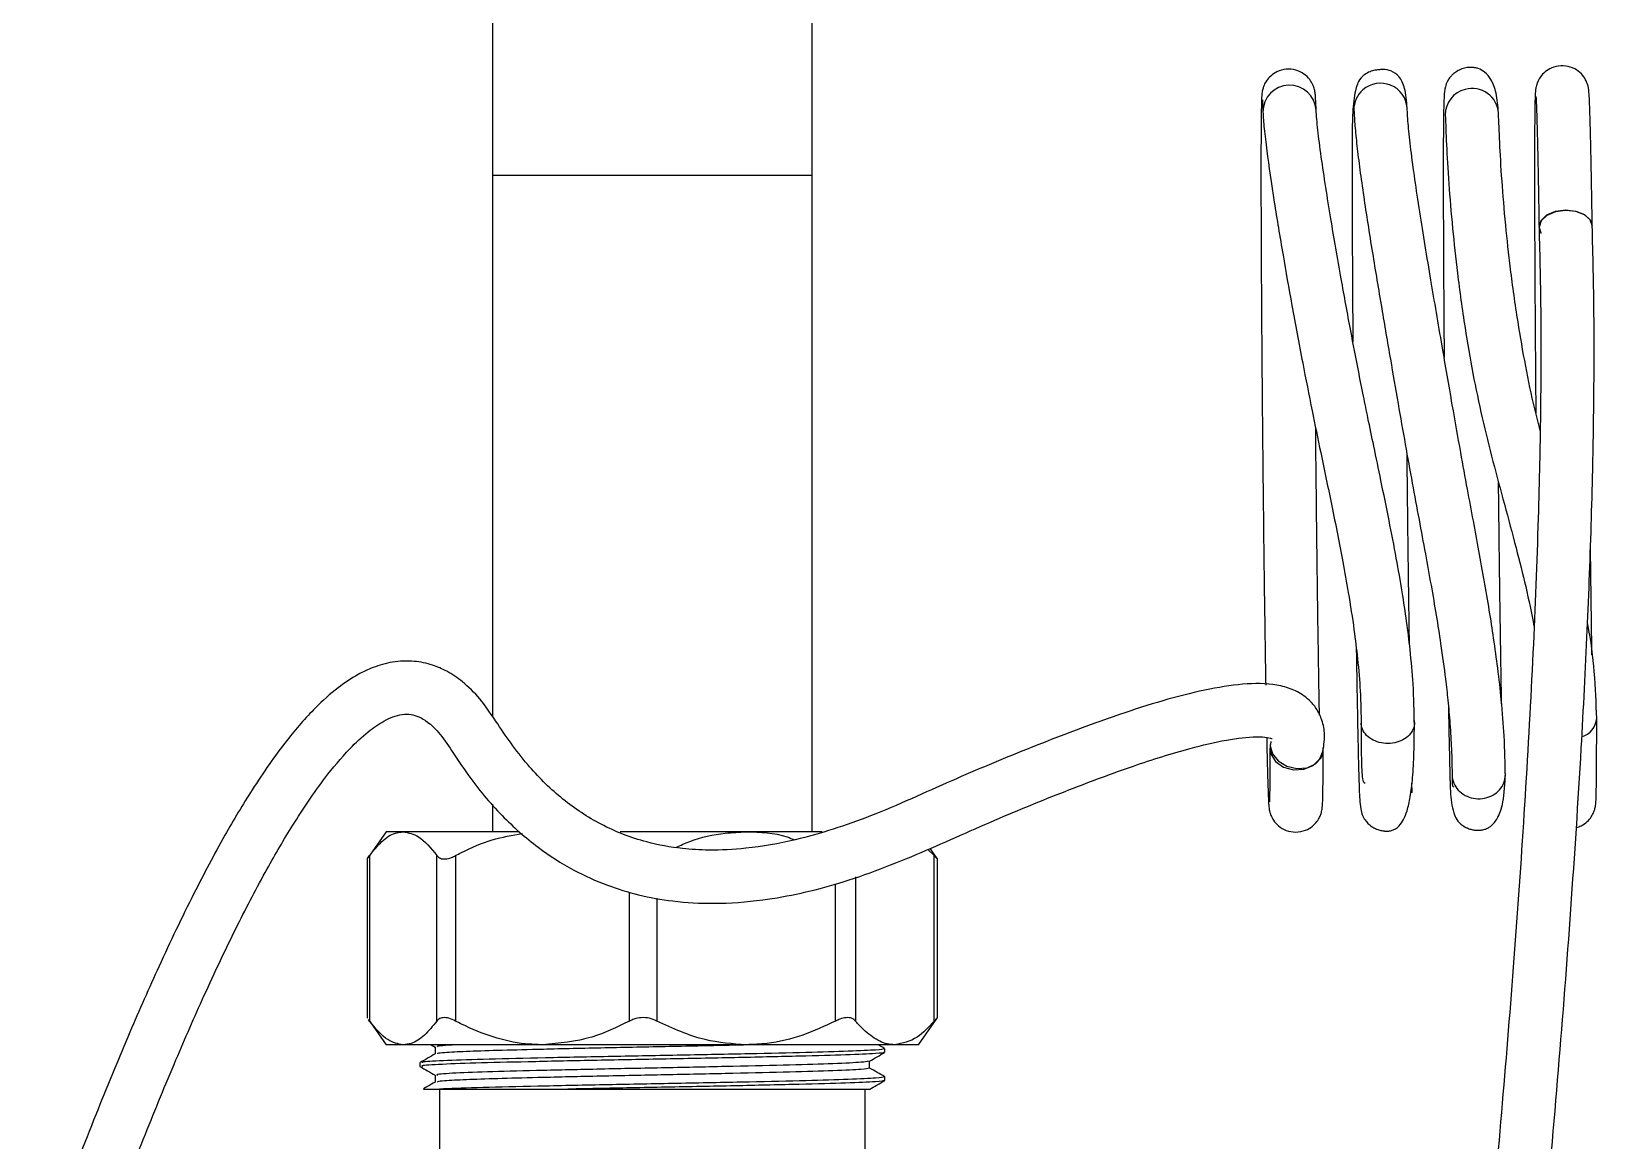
# Model space of a CAD drawing. Extents: x 75 to 2075, y 25 to 1460.
# Drawn here: x 591 to 701.3, y 1041.4 to 1119.6 of the extents above; entities that cross this region are included whole.
import ezdxf

# ---------------------------------------------------------------- set-up
doc = ezdxf.new("R2010")
doc.units = 0
doc.header["$LTSCALE"] = 5
doc.linetypes.add('SLD-KATı', pattern=[0])
doc.layers.get('0').update_dxf_attribs({"linetype": 'CONTINUOUS'})

msp = doc.modelspace()

# ---------------------------------------------------------------- linework, layer by layer
at = {"color": 7, "linetype": 'SLD-KATı'}
for p, q in [((623.502, 1129.006), (623.502, 1109.417)), ((646.002, 1109.417), (646.002, 1129.006)), ((690.611, 1113.675), (690.6, 1113.681)), ((623.502, 1109.417), (623.502, 1071.265)), ((646.002, 1063.167), (646.002, 1109.417)), ((623.502, 1065.117), (623.502, 1063.167)), ((616.002, 1063.167), (614.738, 1061.361)), ((617.206, 1063.167), (616.002, 1063.167)), ((625.373, 1063.167), (617.206, 1063.167)), ((641.363, 1063.167), (632.495, 1063.167)), ((646.715, 1063.167), (641.363, 1063.167)), ((654.152, 1061.92), (654.609, 1061.493)), ((654.766, 1061.361), (654.323, 1061.995)), ((614.673, 1061.262), (614.673, 1050.059)), ((614.833, 1061.493), (614.833, 1049.84)), ((619.58, 1049.84), (619.58, 1061.493)), ((620.888, 1061.493), (620.888, 1049.84)), ((654.609, 1049.84), (654.609, 1061.493)), ((654.832, 1050.059), (654.832, 1061.262)), ((614.699, 1050.03), (614.688, 1050.059)), ((614.751, 1049.954), (616.002, 1048.167)), ((614.833, 1049.84), (614.753, 1049.954)), ((653.502, 1048.167), (654.753, 1049.954)), ((617.206, 1048.167), (616.002, 1048.167)), ((627.02, 1048.167), (617.206, 1048.167)), ((619.174, 1048.167), (619.452, 1048.006)), ((619.452, 1048.013), (619.452, 1047.521)), ((641.363, 1048.167), (627.02, 1048.167)), ((651.834, 1048.167), (641.363, 1048.167)), ((651.119, 1047.897), (650.652, 1048.167)), ((651.127, 1047.64), (651.127, 1047.887)), ((653.502, 1048.167), (651.834, 1048.167)), ((618.377, 1046.895), (618.377, 1046.647)), ((650.053, 1046.523), (650.053, 1047.014)), ((619.452, 1046.029), (619.452, 1045.536)), ((651.127, 1045.655), (651.127, 1045.903)), ((619.752, 1045.042), (619.752, 1036.252)), ((619.759, 1045.042), (628.806, 1045.042)), ((649.752, 1036.292), (649.752, 1045.042))]:
    msp.add_line(p, q, dxfattribs=at)
at = {"color": 8, "linetype": 'SLD-KATı'}
for p, q in [((623.502, 1109.417), (625.987, 1109.417)), ((625.987, 1109.417), (646.002, 1109.417)), ((649.058, 1059.989), (649.058, 1049.84)), ((633.152, 1049.84), (633.152, 1058.927)), ((635.064, 1058.5), (635.064, 1049.84)), ((647.662, 1049.84), (647.662, 1059.503))]:
    msp.add_line(p, q, dxfattribs=at)
at = {"color": 7, "linetype": 'SLD-KATı', "flags": 128}
for points in [[(697.359, 1105.328), (697.345, 1105.349), (697.202, 1105.793), (697.345, 1106.241), (697.752, 1106.624), (698.36, 1106.882), (699.077, 1106.978)], [(700.951, 1105.871), (700.809, 1106.276), (700.403, 1106.633), (699.795, 1106.865), (699.078, 1106.936), (698.361, 1106.836), (697.752, 1106.58), (697.346, 1106.208), (697.203, 1105.775), (697.203, 1105.749)], [(699.077, 1106.978), (699.795, 1106.897), (700.403, 1106.65), (700.809, 1106.275), (700.952, 1105.842)], [(678.312, 1069.478), (678.266, 1069.277), (678.321, 1068.666)], [(678.306, 1069.528), (678.272, 1069.235), (678.424, 1068.666), (678.834, 1068.162), (679.442, 1067.797), (680.154, 1067.629), (680.862, 1067.683), (681.458, 1067.95), (681.852, 1068.39), (681.956, 1068.67)], [(678.321, 1068.666), (678.651, 1068.119), (679.205, 1067.719), (679.9, 1067.526), (680.63, 1067.572), (681.283, 1067.847), (681.76, 1068.311), (681.989, 1068.893), (682.003, 1069.085)]]:
    msp.add_lwpolyline(points, dxfattribs=at)
at = {"color": 8, "linetype": 'SLD-KATı'}
for centre, radius, start, end in [((679.631, 1113.894), 1.876, 3.46431, 180.38411), ((686.041, 1114.029), 1.876, 4.13343, 131.36589), ((685.934, 1114.077), 1.77, 129.81278, 182.34102), ((692.39, 1113.707), 1.79, 102.63483, 180.85958), ((692.512, 1113.687), 1.84, 3.23824, 106.20393), ((699.808, 1071.267), 1.459, 286.64654, 355.46596)]:
    msp.add_arc(centre, radius, start, end, dxfattribs=at)
at = {"color": 7, "linetype": 'SLD-KATı'}
for points, knots in [([(681.503, 1114.018), (681.497, 1114.172), (681.479, 1114.628), (681.462, 1114.948), (681.436, 1115.195), (681.415, 1115.342), (681.371, 1115.537), (681.269, 1115.825), (681.047, 1116.204), (680.644, 1116.593), (680.064, 1116.87), (679.386, 1116.931), (678.768, 1116.758), (678.308, 1116.446), (678.011, 1116.106), (677.84, 1115.79), (677.756, 1115.551), (677.715, 1115.383), (677.69, 1115.232), (677.674, 1115.077), (677.658, 1114.82), (677.643, 1114.305), (677.629, 1113.312), (677.62, 1111.963), (677.616, 1110.246), (677.617, 1108.217), (677.623, 1105.904), (677.634, 1103.342), (677.649, 1100.571), (677.67, 1097.634), (677.694, 1094.577), (677.722, 1091.447), (677.754, 1088.296), (677.788, 1085.17), (677.825, 1082.123), (677.864, 1079.194), (677.903, 1076.458), (677.933, 1074.55), (677.949, 1073.651), (677.951, 1073.506)], [0, 0, 0, 0, 0.0240998, 0.0714659, 0.0846849, 0.0931542, 0.098771, 0.103679, 0.1104701, 0.1187845, 0.1282511, 0.1382445, 0.1480413, 0.1558533, 0.1624679, 0.1680559, 0.1725138, 0.1765644, 0.1819763, 0.1924882, 0.2128742, 0.2585445, 0.3026363, 0.3491949, 0.3952864, 0.4412283, 0.4871101, 0.5329621, 0.5787981, 0.6246246, 0.6704462, 0.7162646, 0.7620817, 0.8078992, 0.853717, 0.8995379, 0.9453625, 0.9911943, 1, 1, 1, 1]), ([(687.912, 1114.173), (687.873, 1114.653), (687.803, 1115.52), (687.425, 1116.358), (686.888, 1116.77), (686.382, 1116.88), (685.97, 1116.862), (685.771, 1116.837), (685.561, 1116.805), (685.264, 1116.721), (684.946, 1116.547), (684.743, 1116.371), (684.523, 1116.119), (684.379, 1115.798), (684.206, 1115.158), (684.053, 1113.885), (684.04, 1112.083), (684.035, 1110.14), (684.037, 1107.818), (684.045, 1105.283), (684.06, 1102.013), (684.079, 1099.349), (684.09, 1097.69)], [0, 0, 0, 0, 0.0854277, 0.1544451, 0.2061694, 0.2396544, 0.249761, 0.2534535, 0.2566192, 0.2652488, 0.2764636, 0.2821292, 0.2885944, 0.3165594, 0.3523216, 0.4451869, 0.5359563, 0.6251755, 0.7108677, 0.7927847, 0.8708833, 1, 1, 1, 1]), ([(694.348, 1113.802), (694.311, 1114.292), (694.242, 1115.183), (693.882, 1116.128), (693.443, 1116.67), (693.055, 1116.903), (692.759, 1116.985), (692.615, 1117.007), (692.497, 1117.019), (692.331, 1117.022), (692.082, 1117.001), (691.762, 1116.924), (691.423, 1116.761), (691.168, 1116.57), (690.995, 1116.395), (690.893, 1116.268), (690.676, 1115.949), (690.572, 1115.551), (690.504, 1114.943), (690.481, 1113.959), (690.461, 1112.465), (690.453, 1110.066), (690.458, 1106.448), (690.481, 1101.588), (690.506, 1098.152), (690.518, 1096.583)], [0, 0, 0, 0, 0.0660403, 0.1200733, 0.1614372, 0.1894993, 0.1984979, 0.2018229, 0.2044652, 0.2086488, 0.2129306, 0.2220157, 0.2313441, 0.2391622, 0.2446528, 0.2498123, 0.2563542, 0.298038, 0.3649805, 0.4466791, 0.5263853, 0.6040709, 0.7527567, 0.8871389, 1, 1, 1, 1]), ([(700.952, 1105.842), (700.945, 1106.266), (700.925, 1107.499), (700.892, 1109.342), (700.853, 1111.244), (700.816, 1112.816), (700.78, 1114.036), (700.749, 1114.909), (700.717, 1115.277), (700.696, 1115.549), (700.61, 1115.871), (700.473, 1116.196), (700.188, 1116.592), (699.709, 1116.956), (699.08, 1117.159), (698.412, 1117.126), (697.851, 1116.891), (697.455, 1116.563), (697.207, 1116.225), (697.071, 1115.932), (697.007, 1115.723), (696.974, 1115.567), (696.952, 1115.414), (696.937, 1115.241), (696.922, 1114.932), (696.907, 1114.282), (696.894, 1113.156), (696.886, 1111.649), (696.883, 1109.822), (696.885, 1107.693), (696.892, 1105.291), (696.904, 1102.652), (696.92, 1099.82), (696.942, 1096.834), (696.961, 1094.426), (696.974, 1093.019), (696.977, 1092.658)], [0, 0, 0, 0, 0.0260803, 0.0757575, 0.125479, 0.1752488, 0.2251222, 0.27527, 0.3265425, 0.3428977, 0.3481493, 0.3539271, 0.3622477, 0.3717079, 0.3823018, 0.3931352, 0.4028475, 0.4107946, 0.4175725, 0.4231991, 0.4277098, 0.432372, 0.4395192, 0.4545164, 0.4840627, 0.5327167, 0.5845579, 0.6347889, 0.6846742, 0.734443, 0.7841612, 0.8338535, 0.8835315, 0.9332012, 0.982866, 1, 1, 1, 1]), ([(677.714, 1114.728), (677.715, 1114.723), (677.716, 1114.707), (677.733, 1114.452), (677.747, 1114.088), (677.755, 1113.882)], [0, 0, 0, 0, 0.1742494, 0.5338281, 1, 1, 1, 1]), ([(696.983, 1114.969), (696.984, 1114.959), (696.986, 1114.933), (697.005, 1114.629), (697.029, 1114.001), (697.061, 1112.935), (697.097, 1111.475), (697.135, 1109.658), (697.17, 1107.738), (697.193, 1106.36), (697.203, 1105.782)], [0, 0, 0, 0, 0.0521524, 0.1489145, 0.2811638, 0.4289919, 0.5812382, 0.7347424, 0.8886903, 1, 1, 1, 1]), ([(677.755, 1113.882), (677.778, 1113.518), (677.823, 1112.809), (678.07, 1110.753), (678.503, 1107.783), (679.126, 1104.008), (679.802, 1100.187), (680.492, 1096.501), (681.185, 1092.993), (681.873, 1089.649), (682.629, 1086.054), (683.292, 1082.732), (683.812, 1079.813), (684.167, 1077.51), (684.448, 1075.194), (684.642, 1072.888), (684.662, 1071.458), (684.673, 1070.671)], [0, 0, 0, 0, 0.0579732, 0.1129271, 0.2130253, 0.3004852, 0.3767865, 0.4592562, 0.5255479, 0.5826311, 0.653872, 0.7295341, 0.7724684, 0.827803, 0.8744138, 0.9308459, 1, 1, 1, 1]), ([(688.423, 1070.697), (688.408, 1071.633), (688.382, 1073.266), (688.156, 1075.782), (687.887, 1077.965), (687.562, 1080.114), (687.147, 1082.5), (686.639, 1085.136), (686.095, 1087.788), (685.591, 1090.2), (685.18, 1092.178), (684.815, 1093.964), (684.409, 1096.013), (683.872, 1098.811), (683.202, 1102.457), (682.619, 1105.836), (682.166, 1108.663), (681.847, 1110.808), (681.589, 1112.776), (681.532, 1113.595), (681.503, 1114.018)], [0, 0, 0, 0, 0.0782466, 0.1365595, 0.1801853, 0.2237534, 0.2710434, 0.3224368, 0.3756869, 0.4216596, 0.4595494, 0.4890182, 0.5245706, 0.5804991, 0.6569925, 0.7525947, 0.8072281, 0.8669591, 0.9312823, 1, 1, 1, 1]), ([(684.166, 1114.005), (684.186, 1113.661), (684.224, 1112.987), (684.363, 1111.549), (684.571, 1109.87), (684.912, 1107.457), (685.421, 1104.213), (686.079, 1100.27), (686.698, 1096.663), (687.257, 1093.432), (687.767, 1090.509), (688.264, 1087.785), (688.74, 1085.209), (689.329, 1082.053), (689.862, 1079.066), (690.322, 1076.147), (690.592, 1074.158), (690.796, 1072.319), (690.943, 1070.657), (691.053, 1068.823), (691.072, 1067.675), (691.083, 1067.038)], [0, 0, 0, 0, 0.0523076, 0.1021749, 0.1504858, 0.1968721, 0.2793168, 0.3511359, 0.4129409, 0.4650268, 0.5125784, 0.5577237, 0.6001403, 0.6402578, 0.7151045, 0.7527338, 0.8049105, 0.8397163, 0.8823013, 0.9348044, 1, 1, 1, 1]), ([(694.832, 1067.083), (694.815, 1067.993), (694.783, 1069.59), (694.582, 1072.205), (694.323, 1074.546), (693.949, 1077.288), (693.376, 1080.775), (692.707, 1084.399), (692.142, 1087.415), (691.637, 1090.147), (691.044, 1093.526), (690.331, 1097.66), (689.688, 1101.416), (689.171, 1104.531), (688.787, 1106.935), (688.441, 1109.237), (688.164, 1111.291), (687.979, 1113.026), (687.935, 1113.784), (687.912, 1114.173)], [0, 0, 0, 0, 0.0883644, 0.1552014, 0.2065149, 0.2492345, 0.3231462, 0.3938859, 0.4307351, 0.4733204, 0.5290024, 0.5979723, 0.6793063, 0.7246527, 0.7732062, 0.825407, 0.8815559, 0.9391764, 1, 1, 1, 1]), ([(690.6, 1113.681), (690.623, 1113.037), (690.667, 1111.799), (690.824, 1109.025), (691.079, 1105.889), (691.451, 1102.418), (691.927, 1098.941), (692.518, 1095.505), (693.173, 1092.349), (693.938, 1089.28), (694.768, 1086.217), (695.569, 1083.257), (696.315, 1080.333), (696.663, 1078.567), (696.845, 1077.648)], [0, 0, 0, 0, 0.1148875, 0.2211049, 0.3175897, 0.4010953, 0.4953937, 0.5720099, 0.6453396, 0.7179523, 0.7889498, 0.8614697, 0.9278533, 1, 1, 1, 1]), ([(697.277, 1091.45), (697.148, 1091.957), (696.766, 1093.463), (696.24, 1096.022), (695.658, 1099.348), (695.191, 1102.732), (694.822, 1106.133), (694.569, 1109.228), (694.413, 1111.968), (694.37, 1113.174), (694.348, 1113.802)], [0, 0, 0, 0, 0.0533366, 0.1585156, 0.2688294, 0.4054414, 0.5275411, 0.6697136, 0.8277817, 1, 1, 1, 1]), ([(694.595, 1005.124), (694.869, 1007.899), (695.504, 1014.319), (696.547, 1024.213), (697.603, 1035.211), (698.585, 1046.348), (699.472, 1057.787), (700.144, 1068.132), (700.615, 1077.311), (700.866, 1083.992), (701.007, 1089.496), (701.08, 1094.314), (701.093, 1099.971), (701.001, 1103.804), (700.951, 1105.871)], [0, 0, 0, 0, 0.0796301, 0.1842653, 0.2842089, 0.3949929, 0.5038517, 0.6138718, 0.6960147, 0.7754914, 0.8158489, 0.8663359, 0.9279011, 1, 1, 1, 1]), ([(697.203, 1105.753), (697.252, 1103.702), (697.343, 1099.9), (697.329, 1094.282), (697.256, 1089.496), (697.101, 1083.493), (696.795, 1075.708), (696.244, 1065.749), (695.546, 1055.57), (694.729, 1045.285), (693.723, 1033.943), (692.496, 1021.398), (691.435, 1011.478), (690.913, 1005.999), (690.83, 1005.124)], [0, 0, 0, 0, 0.0718627, 0.1332129, 0.1834606, 0.2236697, 0.3193223, 0.4183297, 0.5169998, 0.6149154, 0.714692, 0.8427051, 0.974891, 1, 1, 1, 1]), ([(681.74, 1071.383), (681.729, 1071.941), (681.706, 1073.204), (681.668, 1075.5), (681.629, 1078.162), (681.59, 1081.022), (681.552, 1084.024), (681.517, 1087.119), (681.49, 1089.67), (681.476, 1091.163), (681.472, 1091.612)], [0, 0, 0, 0, 0.1097467, 0.2480679, 0.3864662, 0.5249089, 0.6633748, 0.8018579, 0.9403481, 1, 1, 1, 1]), ([(688.078, 1076.345), (688.066, 1077.067), (688.03, 1079.408), (687.971, 1084.013), (687.93, 1087.875), (687.91, 1089.741)], [0, 0, 0, 0, 0.1873353, 0.6075324, 1, 1, 1, 1]), ([(694.566, 1072.179), (694.553, 1072.877), (694.528, 1074.293), (694.491, 1076.686), (694.445, 1079.85), (694.403, 1083.097), (694.369, 1086.013), (694.355, 1087.301), (694.35, 1087.778)], [0, 0, 0, 0, 0.1663408, 0.337818, 0.4953263, 0.7811093, 0.9190482, 1, 1, 1, 1]), ([(700.93, 1075.634), (700.925, 1075.927), (700.907, 1077.045), (700.877, 1079.229), (700.846, 1081.543), (700.829, 1082.98), (700.824, 1083.404)], [0, 0, 0, 0, 0.12776124, 0.48851468, 0.84936106, 1, 1, 1, 1]), ([(701.263, 1071.151), (701.224, 1072.225), (701.15, 1074.257), (700.879, 1076.6), (700.623, 1077.853), (700.618, 1077.878)], [0, 0, 0, 0, 0.5235736, 0.9905792, 1, 1, 1, 1]), ([(684.331, 1076.066), (684.339, 1075.555), (684.359, 1074.143), (684.395, 1072.158), (684.437, 1069.954), (684.481, 1068.021), (684.523, 1066.508), (684.561, 1065.496), (684.623, 1064.835), (684.71, 1064.44), (684.852, 1064.152), (684.941, 1064.009), (685.086, 1063.833), (685.223, 1063.697), (685.403, 1063.551), (685.632, 1063.411), (685.897, 1063.3), (686.125, 1063.247), (686.265, 1063.229), (686.36, 1063.22), (686.554, 1063.213), (686.969, 1063.27), (687.475, 1063.614), (687.883, 1064.437), (688.154, 1065.642), (688.315, 1066.993), (688.411, 1068.759), (688.419, 1070.239), (688.423, 1071.015)], [0, 0, 0, 0, 0.039482, 0.1089365, 0.1827918, 0.2610729, 0.3438069, 0.4201133, 0.479567, 0.5223384, 0.5375136, 0.548667, 0.5532001, 0.5575034, 0.5621661, 0.5684164, 0.5760405, 0.5824441, 0.5838643, 0.5854816, 0.5897845, 0.6038928, 0.6562641, 0.7408731, 0.7948482, 0.8562119, 0.9246861, 1, 1, 1, 1]), ([(681.956, 1068.67), (682.029, 1069.119), (682.161, 1069.928), (681.973, 1070.971), (681.586, 1071.806), (680.925, 1072.596), (680.085, 1073.134), (678.654, 1073.599), (676.648, 1073.66), (672.965, 1073.105), (667.758, 1071.552), (661.669, 1069.237), (655.68, 1066.742), (650.363, 1064.256), (645.482, 1062.663), (641.637, 1061.978), (638.968, 1061.839), (636.624, 1061.974), (634.032, 1062.443), (631.143, 1063.562), (628.384, 1065.403), (625.927, 1067.786), (624.14, 1070.316), (622.737, 1072.469), (621.498, 1073.695), (620.36, 1074.471), (619.211, 1074.972), (617.914, 1075.244), (616.48, 1075.182), (615.149, 1074.805), (613.855, 1074.19), (612.48, 1073.261), (610.785, 1071.734), (608.735, 1069.35), (606.636, 1066.315), (604.478, 1062.687), (602.282, 1058.538), (600.069, 1053.897), (597.832, 1048.819), (595.588, 1043.369), (593.271, 1037.42), (591.758, 1033.254), (591.012, 1031.201)], [0, 0, 0, 0, 0.01323237, 0.02383905, 0.03220613, 0.03888014, 0.04948482, 0.05961272, 0.08106954, 0.10325766, 0.15218106, 0.20936731, 0.25264882, 0.29975752, 0.34192694, 0.36895825, 0.38909212, 0.40351248, 0.42354324, 0.45079038, 0.47629562, 0.50221282, 0.53157033, 0.54858084, 0.56216981, 0.57267302, 0.58139227, 0.59182553, 0.60413923, 0.61530452, 0.62445318, 0.6378049, 0.65442927, 0.67787805, 0.71061196, 0.73915467, 0.77435097, 0.81746338, 0.85582359, 0.90002684, 0.95072872, 1, 1, 1, 1]), ([(690.819, 1071.983), (690.831, 1071.303), (690.863, 1069.601), (690.921, 1067.463), (690.939, 1065.877), (691.11, 1064.583), (691.404, 1064.021), (691.65, 1063.742), (691.921, 1063.541), (692.207, 1063.404), (692.458, 1063.323), (692.681, 1063.287), (692.823, 1063.279), (692.902, 1063.278), (692.981, 1063.279), (693.08, 1063.286), (693.254, 1063.31), (693.471, 1063.372), (693.865, 1063.572), (694.323, 1064.11), (694.746, 1065.301), (694.802, 1066.574), (694.832, 1067.284)], [0, 0, 0, 0, 0.0968127, 0.2423554, 0.3907235, 0.5267109, 0.5747355, 0.5953344, 0.6119873, 0.6192813, 0.6291294, 0.6369744, 0.6410166, 0.6427174, 0.6446066, 0.6493246, 0.6556151, 0.6734714, 0.6987049, 0.7713487, 0.8725339, 1, 1, 1, 1]), ([(594.98, 1031.128), (595.548, 1032.691), (596.857, 1036.291), (598.929, 1041.619), (601.087, 1046.886), (603.237, 1051.805), (605.36, 1056.302), (607.455, 1060.315), (609.483, 1063.795), (611.404, 1066.658), (613.213, 1068.835), (614.628, 1070.172), (615.877, 1071.044), (616.918, 1071.459), (617.738, 1071.462), (618.332, 1071.286), (619.002, 1070.878), (619.818, 1070.097), (620.704, 1068.785), (622.041, 1066.706), (624.013, 1064.353), (626.548, 1062.096), (629.075, 1060.477), (631.475, 1059.394), (633.821, 1058.675), (636.33, 1058.223), (639.261, 1058.064), (643.199, 1058.361), (648.14, 1059.472), (653.66, 1061.646), (658.994, 1064.083), (663.99, 1066.112), (668.475, 1067.787), (672.183, 1068.963), (675.159, 1069.669), (677.002, 1069.897), (678.088, 1069.838), (678.412, 1069.723), (678.412, 1069.734), (678.412, 1069.737)], [0, 0, 0, 0, 0.0414484, 0.0954766, 0.1426878, 0.1837248, 0.2298911, 0.2675007, 0.2977713, 0.3318551, 0.3552957, 0.3708631, 0.3829313, 0.3967059, 0.4035934, 0.4097838, 0.4168301, 0.4266473, 0.4405135, 0.4582552, 0.4909621, 0.5200817, 0.5456972, 0.5680966, 0.587675, 0.608516, 0.6331486, 0.6622191, 0.7082881, 0.7599237, 0.8102151, 0.8548358, 0.8957125, 0.9322091, 0.9562533, 0.9785593, 0.9884289, 0.9972482, 1, 1, 1, 1]), ([(684.673, 1070.988), (684.674, 1070.369), (684.676, 1069.2), (684.692, 1067.965), (684.738, 1067.174), (684.786, 1066.674), (684.9, 1066.625), (684.952, 1066.603)], [0, 0, 0, 0, 0.2572253, 0.485768, 0.6858473, 0.8578184, 1, 1, 1, 1]), ([(688.423, 1070.86), (688.423, 1070.823), (688.42, 1070.634), (688.315, 1070.285), (687.988, 1069.87), (687.491, 1069.557), (686.888, 1069.388), (686.246, 1069.383), (685.639, 1069.542), (685.133, 1069.848), (684.789, 1070.266), (684.681, 1070.613), (684.674, 1070.799), (684.673, 1070.823)], [0, 0, 0, 0, 0.0244643, 0.1250823, 0.2324488, 0.3398078, 0.4471694, 0.5545308, 0.6618944, 0.7692572, 0.8766215, 0.9839848, 1, 1, 1, 1]), ([(699.816, 1063.483), (699.937, 1063.513), (700.23, 1063.585), (700.594, 1063.865), (700.882, 1064.201), (701.046, 1064.513), (701.125, 1064.746), (701.164, 1064.911), (701.189, 1065.063), (701.204, 1065.221), (701.22, 1065.485), (701.236, 1066.04), (701.25, 1067.097), (701.259, 1068.547), (701.263, 1069.952), (701.263, 1070.885), (701.263, 1071.151)], [0, 0, 0, 0, 0.0197418, 0.0475756, 0.0711941, 0.0910949, 0.1069471, 0.1217073, 0.1420123, 0.1826179, 0.2605774, 0.4231405, 0.599685, 0.7675012, 0.9337919, 1, 1, 1, 1]), ([(678.02, 1069.818), (678.021, 1069.768), (678.035, 1069.05), (678.061, 1067.957), (678.098, 1066.591), (678.13, 1065.627), (678.165, 1065.081), (678.174, 1064.88), (678.231, 1064.579), (678.316, 1064.307), (678.502, 1063.945), (678.855, 1063.547), (679.398, 1063.229), (680.074, 1063.106), (680.727, 1063.233), (681.23, 1063.53), (681.558, 1063.869), (681.753, 1064.194), (681.852, 1064.453), (681.898, 1064.632), (681.926, 1064.782), (681.943, 1064.933), (681.959, 1065.167), (681.974, 1065.616), (681.989, 1066.536), (681.999, 1067.7), (682.001, 1068.671), (682.003, 1069.081)], [0, 0, 0, 0, 0.0068906, 0.0989538, 0.1911639, 0.2837331, 0.3775189, 0.4285885, 0.4423153, 0.4521954, 0.4644616, 0.480753, 0.499189, 0.519129, 0.540022, 0.556378, 0.5700922, 0.5817516, 0.5911547, 0.5992064, 0.6090894, 0.6268116, 0.6621565, 0.7489807, 0.8377125, 0.9314648, 1, 1, 1, 1]), ([(678.253, 1069.089), (678.252, 1068.799), (678.25, 1067.958), (678.242, 1066.834), (678.228, 1065.883), (678.219, 1065.445), (678.205, 1065.25), (678.209, 1065.285), (678.21, 1065.291)], [0, 0, 0, 0, 0.1337618, 0.3874731, 0.6402368, 0.857288, 0.9738838, 1, 1, 1, 1]), ([(691.082, 1067.302), (691.074, 1066.929), (691.063, 1066.381), (691.173, 1066.344), (691.208, 1066.333)], [0, 0, 0, 0, 0.6818296, 1, 1, 1, 1]), ([(691.088, 1067.043), (691.089, 1067.033), (691.109, 1066.834), (691.229, 1066.452), (691.596, 1065.978), (692.117, 1065.64), (692.733, 1065.477), (693.374, 1065.507), (693.967, 1065.726), (694.447, 1066.109), (694.759, 1066.614), (694.838, 1067.035), (694.83, 1067.273), (694.825, 1067.322), (694.825, 1067.332)], [0, 0, 0, 0, 0.0056874, 0.1131822, 0.2206804, 0.3281289, 0.4354794, 0.5427419, 0.6499623, 0.757207, 0.8646337, 0.972061, 0.994307, 1, 1, 1, 1]), ([(688.208, 1065.941), (688.218, 1065.931), (688.278, 1065.878), (688.253, 1066.159), (688.25, 1066.518), (688.25, 1066.595)], [0, 0, 0, 0, 0.149047, 0.818652, 1, 1, 1, 1]), ([(614.833, 1061.493), (615.121, 1061.851), (615.705, 1062.575), (616.514, 1063.094), (617.021, 1063.147), (617.206, 1063.167)], [0, 0, 0, 0, 0.3824107, 0.7746527, 1, 1, 1, 1]), ([(617.206, 1063.167), (617.573, 1063.098), (618.397, 1062.944), (619.158, 1062.011), (619.58, 1061.493)], [0, 0, 0, 0, 0.4446439, 1, 1, 1, 1]), ([(620.888, 1061.493), (621.029, 1061.566), (621.866, 1062), (623.411, 1062.669), (624.888, 1062.929), (625.602, 1063.055)], [0, 0, 0, 0, 0.0943682, 0.5622831, 1, 1, 1, 1]), ([(636.421, 1062.074), (636.74, 1062.218), (637.848, 1062.719), (639.527, 1063.089), (640.872, 1063.146), (641.363, 1063.167)], [0, 0, 0, 0, 0.2046607, 0.7097964, 1, 1, 1, 1]), ([(641.363, 1063.167), (642.346, 1063.143), (643.52, 1063.116), (644.602, 1062.675), (644.778, 1062.603)], [0, 0, 0, 0, 0.8377447, 1, 1, 1, 1]), ([(614.678, 1061.262), (614.676, 1061.26), (614.656, 1061.243), (614.717, 1061.332), (614.8, 1061.447), (614.833, 1061.493)], [0, 0, 0, 0, 0.0510295, 0.621751, 1, 1, 1, 1]), ([(619.58, 1061.493), (619.652, 1061.42), (619.796, 1061.273), (620.164, 1061.233), (620.548, 1061.326), (620.791, 1061.445), (620.888, 1061.493)], [0, 0, 0, 0, 0.28069562, 0.56283036, 0.82574988, 1, 1, 1, 1]), ([(654.609, 1061.493), (654.673, 1061.419), (654.802, 1061.272), (654.847, 1061.238), (654.815, 1061.295), (654.766, 1061.361), (654.766, 1061.361)], [0, 0, 0, 0, 0.3395588, 0.6808648, 0.9989193, 1, 1, 1, 1]), ([(617.206, 1048.167), (616.84, 1048.235), (616.015, 1048.39), (615.255, 1049.322), (614.833, 1049.84)], [0, 0, 0, 0, 0.4446446, 1, 1, 1, 1]), ([(619.58, 1049.84), (619.292, 1049.483), (618.708, 1048.758), (617.899, 1048.24), (617.391, 1048.186), (617.206, 1048.167)], [0, 0, 0, 0, 0.3824109, 0.7746529, 1, 1, 1, 1]), ([(620.888, 1049.84), (620.731, 1049.914), (620.417, 1050.06), (620.001, 1050.1), (619.727, 1050.007), (619.621, 1049.888), (619.58, 1049.84)], [0, 0, 0, 0, 0.2806969, 0.5628336, 0.8257541, 1, 1, 1, 1]), ([(627.02, 1048.167), (626.614, 1048.18), (625.439, 1048.22), (623.499, 1048.662), (621.885, 1049.322), (621.029, 1049.767), (620.888, 1049.84)], [0, 0, 0, 0, 0.1911274, 0.5537069, 0.9267333, 1, 1, 1, 1]), ([(633.152, 1049.84), (632.276, 1049.414), (630.326, 1048.463), (628.194, 1048.272), (627.02, 1048.167)], [0, 0, 0, 0, 0.448992, 1, 1, 1, 1]), ([(635.064, 1049.84), (634.895, 1049.914), (634.556, 1050.06), (633.983, 1050.1), (633.504, 1050.007), (633.252, 1049.888), (633.152, 1049.84)], [0, 0, 0, 0, 0.2806962, 0.5628341, 0.8257549, 1, 1, 1, 1]), ([(641.363, 1048.167), (640.39, 1048.235), (638.202, 1048.39), (636.185, 1049.322), (635.064, 1049.84)], [0, 0, 0, 0, 0.4446444, 1, 1, 1, 1]), ([(647.662, 1049.84), (646.897, 1049.483), (645.349, 1048.758), (643.201, 1048.24), (641.854, 1048.186), (641.363, 1048.167)], [0, 0, 0, 0, 0.3824102, 0.77465269, 1, 1, 1, 1]), ([(649.058, 1049.84), (648.976, 1049.914), (648.811, 1050.06), (648.415, 1050.1), (648.012, 1050.007), (647.762, 1049.888), (647.662, 1049.84)], [0, 0, 0, 0, 0.28069746, 0.56283857, 0.82575734, 1, 1, 1, 1]), ([(651.834, 1048.167), (651.65, 1048.18), (651.118, 1048.22), (650.24, 1048.662), (649.509, 1049.322), (649.122, 1049.767), (649.058, 1049.84)], [0, 0, 0, 0, 0.1911269, 0.5537059, 0.926734, 1, 1, 1, 1]), ([(654.609, 1049.84), (654.213, 1049.414), (653.33, 1048.463), (652.365, 1048.272), (651.834, 1048.167)], [0, 0, 0, 0, 0.4489922, 1, 1, 1, 1]), ([(654.752, 1049.954), (654.772, 1049.982), (654.841, 1050.079), (654.841, 1050.097), (654.754, 1050.008), (654.651, 1049.888), (654.609, 1049.84)], [0, 0, 0, 0, 0.1349614, 0.4742635, 0.7904517, 1, 1, 1, 1]), ([(619.461, 1047.526), (619.281, 1047.422), (618.923, 1047.215), (618.565, 1047.008), (618.386, 1046.905)], [0, 0, 0, 0, 0.4999933, 1, 1, 1, 1]), ([(650.996, 1047.64), (651.038, 1047.633), (651.225, 1047.604), (650.437, 1047.542), (648.616, 1047.451), (645.221, 1047.361), (640.927, 1047.263), (636.062, 1047.166), (631.076, 1047.076), (626.441, 1046.975), (622.522, 1046.884), (619.785, 1046.788), (618.4, 1046.707), (618.52, 1046.661), (618.558, 1046.647)], [0, 0, 0, 0, 0.0204163, 0.0906619, 0.1876335, 0.2824536, 0.379006, 0.4753782, 0.5703116, 0.6673215, 0.7625263, 0.8585587, 0.9553349, 1, 1, 1, 1]), ([(651.092, 1047.887), (650.979, 1047.858), (650.75, 1047.799), (648.72, 1047.705), (645.663, 1047.619), (641.603, 1047.526), (636.857, 1047.429), (631.858, 1047.339), (627.137, 1047.239), (623.079, 1047.145), (620.131, 1047.052), (618.509, 1046.964), (618.536, 1046.915), (618.546, 1046.895)], [0, 0, 0, 0, 0.0906452, 0.1815944, 0.2705723, 0.3636052, 0.4602853, 0.5550267, 0.6519198, 0.7475989, 0.8431035, 0.9400416, 1, 1, 1, 1]), ([(621.329, 1048.167), (621.196, 1048.162), (620.176, 1048.125), (619.501, 1048.071), (619.591, 1048.027), (619.619, 1048.013)], [0, 0, 0, 0, 0.0947555, 0.7230167, 1, 1, 1, 1]), ([(641.881, 1048.167), (641.406, 1048.155), (639.629, 1048.111), (635.948, 1048.034), (631.326, 1047.944), (627.276, 1047.851), (624.093, 1047.77), (621.75, 1047.698), (620.39, 1047.63), (619.601, 1047.572), (619.62, 1047.542), (619.629, 1047.526)], [0, 0, 0, 0, 0.0544366, 0.2037088, 0.3507524, 0.5010124, 0.6179678, 0.7342278, 0.8529385, 0.9242162, 1, 1, 1, 1]), ([(650.044, 1047.009), (650.223, 1047.112), (650.581, 1047.319), (650.94, 1047.526), (651.119, 1047.63)], [0, 0, 0, 0, 0.4999934, 1, 1, 1, 1]), ([(618.386, 1046.637), (618.565, 1046.534), (618.92, 1046.329), (619.275, 1046.123), (619.452, 1046.022)], [0, 0, 0, 0, 0.5041832, 1, 1, 1, 1]), ([(649.951, 1047.008), (649.852, 1046.983), (649.633, 1046.926), (647.661, 1046.831), (644.547, 1046.741), (640.519, 1046.643), (635.977, 1046.546), (631.317, 1046.455), (626.986, 1046.355), (623.324, 1046.263), (620.769, 1046.168), (619.478, 1046.087), (619.586, 1046.043), (619.619, 1046.029)], [0, 0, 0, 0, 0.0808566, 0.1790899, 0.2751434, 0.372952, 0.470578, 0.5667465, 0.6650184, 0.7614618, 0.8587434, 0.9567789, 1, 1, 1, 1]), ([(650.021, 1046.523), (649.914, 1046.494), (649.693, 1046.433), (647.666, 1046.335), (644.546, 1046.245), (640.519, 1046.147), (635.976, 1046.05), (631.318, 1045.959), (627.278, 1045.866), (624.093, 1045.786), (621.75, 1045.713), (620.39, 1045.646), (619.601, 1045.588), (619.62, 1045.557), (619.629, 1045.542)], [0, 0, 0, 0, 0.0916921, 0.1896881, 0.2855098, 0.3830822, 0.4804726, 0.5764088, 0.6744435, 0.7507492, 0.8266012, 0.9040521, 0.9505561, 1, 1, 1, 1]), ([(651.119, 1045.913), (650.94, 1046.016), (650.584, 1046.221), (650.229, 1046.427), (650.053, 1046.528)], [0, 0, 0, 0, 0.5043096, 1, 1, 1, 1]), ([(619.461, 1045.541), (619.281, 1045.438), (619.007, 1045.279), (618.732, 1045.12), (618.636, 1045.065)], [0, 0, 0, 0, 0.6520043, 1, 1, 1, 1]), ([(651.092, 1045.903), (650.979, 1045.874), (650.75, 1045.815), (648.72, 1045.721), (645.663, 1045.635), (641.603, 1045.542), (636.856, 1045.444), (631.859, 1045.355), (627.132, 1045.255), (623.097, 1045.161), (620.819, 1045.091), (619.942, 1045.05), (619.759, 1045.042)], [0, 0, 0, 0, 0.104387, 0.2091241, 0.311591, 0.4187276, 0.5300645, 0.6391687, 0.7507507, 0.8609348, 0.9709179, 1, 1, 1, 1]), ([(650.996, 1045.655), (651.038, 1045.649), (651.225, 1045.619), (650.437, 1045.558), (648.616, 1045.467), (645.222, 1045.377), (640.926, 1045.279), (636.067, 1045.182), (631.905, 1045.107), (629.586, 1045.058), (628.806, 1045.042)], [0, 0, 0, 0, 0.0330123, 0.1465964, 0.3033953, 0.4567154, 0.6128366, 0.7686663, 0.9221695, 1, 1, 1, 1]), ([(650.044, 1045.024), (650.223, 1045.128), (650.581, 1045.335), (650.94, 1045.542), (651.119, 1045.645)], [0, 0, 0, 0, 0.4999934, 1, 1, 1, 1]), ([(618.65, 1045.042), (618.644, 1045.042), (618.626, 1045.042), (619.018, 1045.042), (619.538, 1045.042), (619.759, 1045.042)], [0, 0, 0, 0, 0.2462221, 0.6789404, 1, 1, 1, 1]), ([(628.806, 1045.042), (629.652, 1045.042), (631.357, 1045.042), (634.033, 1045.042), (636.736, 1045.042), (639.386, 1045.042), (641.891, 1045.042), (644.156, 1045.042), (646.132, 1045.042), (647.757, 1045.042), (648.987, 1045.042), (649.761, 1045.042), (650.074, 1045.042), (650.056, 1045.042), (650.052, 1045.042)], [0, 0, 0, 0, 0.0874714, 0.1761559, 0.2648256, 0.3553102, 0.4457948, 0.5346923, 0.6235866, 0.7124495, 0.8013124, 0.8878175, 0.9743228, 1, 1, 1, 1])]:
    msp.add_open_spline(points, degree=3, knots=knots, dxfattribs=at)

doc.saveas('drawing.dxf')
